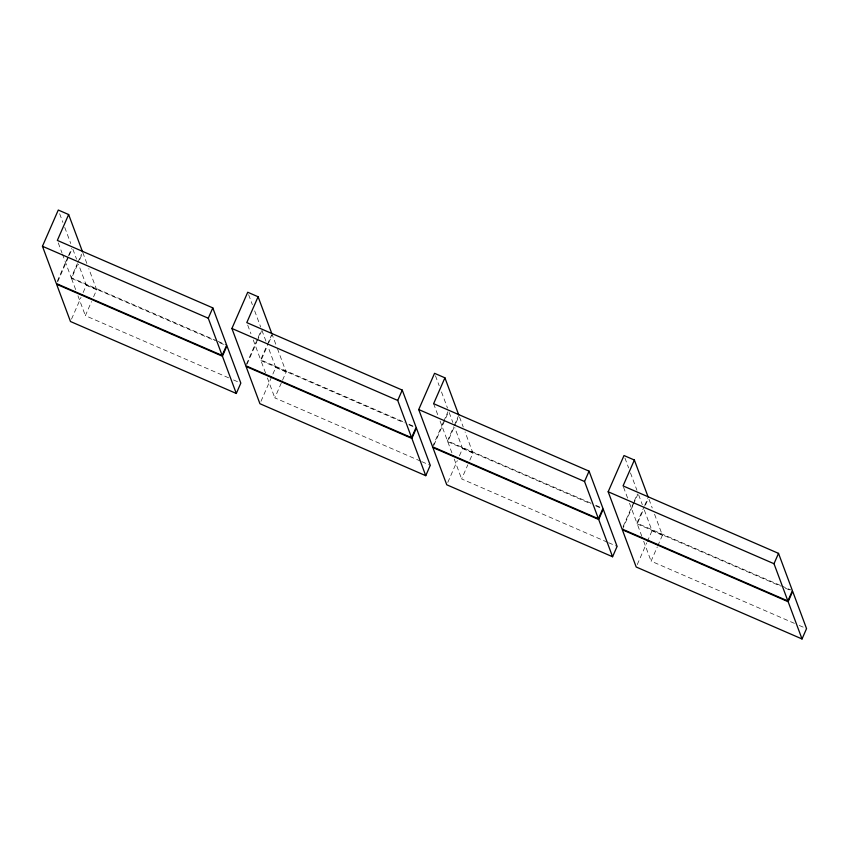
<?xml version="1.0" encoding="UTF-8"?>
<svg xmlns="http://www.w3.org/2000/svg" width="849" height="849" viewBox="0 0 849 849"><rect width="100%" height="100%" fill="white"/><g stroke="black" fill="none" stroke-linecap="round" stroke-linejoin="round"><path stroke-width="0.64" stroke-dasharray="4.25 3.18" d="M57.382 281.104L67.931 256.95M68.461 255.74L71.624 248.492M57.658 281.847L68.737 256.483M69.268 255.273L71.9 249.235M216.951 340.905L71.21 277.665L77.376 263.551M77.896 262.373L81.493 254.138M75.657 289.583L71.486 278.408L77.652 264.294M79.71 259.582L82.279 253.702M71.528 319.097L81.026 297.362M83.138 292.523L86.311 285.275L78.448 264.177M228.678 377.847L85.367 315.658L91.533 301.544M93.592 296.832L96.669 289.774L88.805 268.666M246.306 364.518L261.078 330.707M247.112 364.062L256.61 342.317M257.13 341.107L261.354 331.45M402.766 421.539L260.664 359.87L266.83 345.755M267.339 344.577L271.457 335.175M265.567 373.04L260.94 360.623L268.135 344.153M268.645 342.975L272.242 334.739L276.413 345.914M260.983 401.312L275.755 367.49L267.891 346.381M420.563 461.113L274.811 397.873L282.006 381.403M282.526 380.225L286.124 371.989L276.87 347.156M432.597 446.797L443.157 422.643M443.677 421.433L447.901 411.776M433.935 445.131L448.707 411.309M590.798 503.139L447.487 440.949L453.653 426.824M454.173 425.657L458.28 416.243M451.923 452.867L447.763 441.692L455.478 424.044M455.987 422.866L458.556 416.986M447.805 482.381L457.303 460.636M459.415 455.807L462.578 448.559L454.724 427.45M607.385 542.182L461.644 478.942L467.81 464.827M469.858 460.116L472.946 453.058L465.082 431.95M623.102 526.592L633.662 502.438M634.182 501.228L637.355 493.991M622.328 529.755L632.876 505.601M633.407 504.391L637.631 494.734M780.252 585.343L636.941 523.154L644.136 506.683M644.646 505.516L647.734 498.448M641.844 536.313L637.217 523.897L643.383 509.782M645.442 505.081L648.01 499.201M637.259 564.585L646.758 542.851M647.288 541.641L652.032 530.774L644.168 509.665M794.409 623.346L651.087 561.147L657.253 547.032M657.773 545.854L662.4 535.273L654.537 514.165M218.172 341.436L226.672 345.118M408.836 424.171L413.696 426.283M595.658 505.24L600.519 507.352M781.462 585.874L791.183 590.087M71.486 278.408L214.808 340.598M219.658 342.709L226.948 345.872M260.94 360.623L404.251 422.813M409.112 424.914L416.403 428.076M447.763 441.692L591.074 503.882M595.934 505.993L603.225 509.156M637.217 523.897L780.528 586.097M785.389 588.198L790.249 590.31M86.311 285.275L96.669 289.774M275.755 367.49L286.124 371.989M462.578 448.559L472.946 453.058M652.032 530.774L662.4 535.273M233.539 379.959L239.609 382.591M421.773 461.644L430.273 465.326M608.595 542.713L617.096 546.406M799.259 625.448L806.55 628.61M648.986 499.265L652.223 507.957M624.928 458.014L628.631 467.948M630.478 472.914L636.952 490.298M638.618 494.765L642.322 504.699M623.527 487.146L627.687 498.321M629.534 503.287L636.941 523.154M643.691 541.28L651.087 561.147M459.532 417.05L463.236 426.983M435.484 375.799L439.177 385.733M441.491 391.941L447.508 408.082M449.174 412.55L452.867 422.484M433.616 403.7L438.233 416.116M440.09 421.083L447.487 440.949M454.236 459.076L461.644 478.942M248.651 294.73L252.355 304.664M254.668 310.872L260.675 327.014M261.885 330.24L266.045 341.415M247.717 325.103L250.954 333.795M253.267 340.003L260.664 359.87M267.414 378.007L274.811 397.873M82.799 252.524L86.959 263.699M59.663 213.757L62.9 222.449M64.757 227.415L70.764 243.557M72.897 249.277L76.59 259.21M58.263 242.899L61.966 252.832M62.423 254.074L71.21 277.665M77.959 295.792L85.367 315.658"/><path stroke-width="1.27" d="M68.642 214.532L57.339 240.416L212.802 307.879L226.672 345.118L222.151 355.476L56.321 283.513L42.45 246.263L58.284 210.032L68.642 214.532L82.523 251.782M222.151 355.476L208.27 318.226L212.802 307.879M258.096 296.747L246.783 322.62L402.246 390.084L416.127 427.334L411.595 437.691L245.775 365.728L231.904 328.478L247.728 292.247L258.096 296.747L271.967 333.997M222.427 356.219L226.948 345.872L240.829 383.122L236.298 393.469L70.478 321.516L56.607 284.266L222.427 356.219L236.298 393.469M411.595 437.691L397.725 400.441L402.246 390.084M444.918 377.816L433.616 403.7L589.068 471.153L602.949 508.402L598.428 518.76L432.597 446.797L418.727 409.547L434.55 373.316L444.918 377.816L458.789 415.065M411.882 438.434L416.403 428.076L430.273 465.326L425.752 475.684L259.932 403.721L246.051 366.471L411.882 438.434L425.752 475.684M598.428 518.76L584.547 481.51L589.068 471.153M634.373 460.031L623.06 485.904L778.522 553.368L792.393 590.617L787.872 600.965L622.052 529.012L608.171 491.762L624.004 455.531L634.373 460.031L648.243 497.281M598.704 519.503L603.225 509.156L617.096 546.406L612.575 556.753L446.754 484.79L432.873 447.54L598.704 519.503L612.575 556.753M787.872 600.965L774.001 563.725L778.522 553.368M788.148 601.718L792.679 591.36L806.55 628.61L802.029 638.968L636.198 567.005L622.328 529.755L788.148 601.718L802.029 638.968M42.45 246.263L208.27 318.226M231.904 328.478L397.725 400.441M418.727 409.547L584.547 481.51M608.171 491.762L774.001 563.725"/></g></svg>
